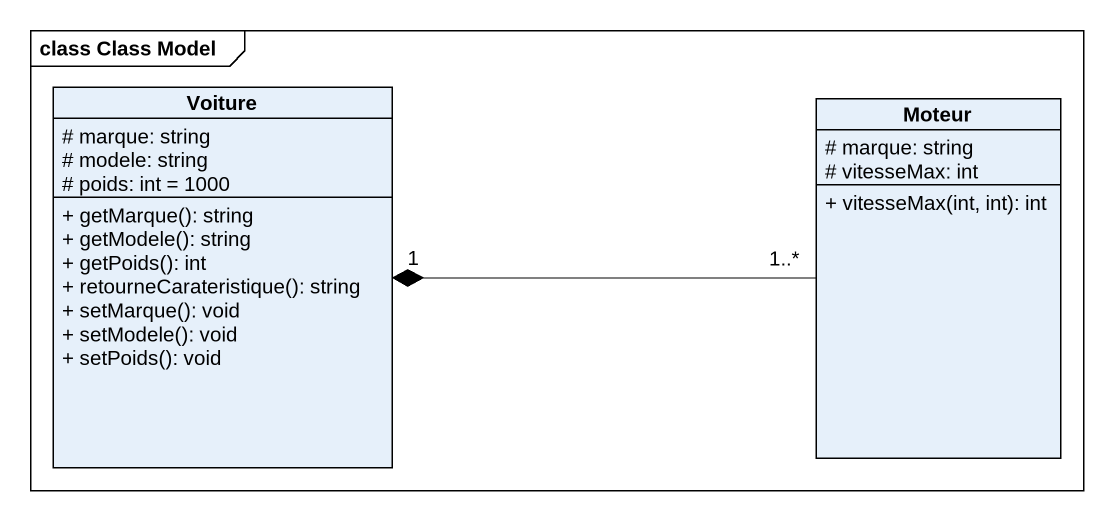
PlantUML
@startuml
mainframe class Class Model
hide circle
hide empty members
skinparam classAttributeIconSize 0
class Voiture {
  # marque: string
  # modele: string
  # poids: int = 1000
  + getMarque(): string
  + getModele(): string
  + getPoids(): int
  + retourneCarateristique(): string
  + setMarque(): void
  + setModele(): void
  + setPoids(): void
}
class Moteur {
  # marque: string
  # vitesseMax: int
  + vitesseMax(int, int): int
}
Moteur "1..*" -left-* "1" Voiture
@enduml
